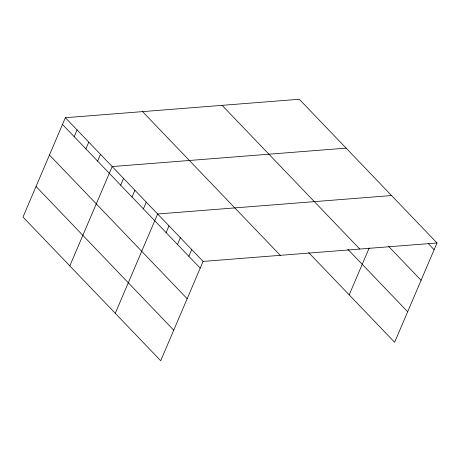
<?xml version="1.0" encoding="UTF-8"?>
<svg xmlns="http://www.w3.org/2000/svg" width="460" height="460" viewBox="0 0 460 460"><rect width="100%" height="100%" fill="white"/><g stroke="black" fill="none" stroke-linecap="round" stroke-linejoin="round"><path stroke-width="0.69" d="M437 242.972L299.287 99.262L65.366 117.708L23 217.028L160.712 360.738L203.078 261.418L437 242.972L394.634 342.292L308.683 252.597M74.192 136.672L77.067 129.921M85.899 148.885L88.774 142.134M97.6 161.103L100.481 154.353M69.822 265.892L112.188 166.566L346.11 148.12M120.669 185.173L123.55 178.422M132.031 197.03L134.906 190.279M143.393 208.886L146.268 202.136M115.264 313.317L157.63 213.992L391.558 195.546M166.112 232.599L168.992 225.848M177.474 244.455L180.355 237.705M188.836 256.312L191.716 249.561M349.192 294.872L369.213 247.928M428.191 243.535L434.119 249.722M388.487 246.249L421.09 280.272M222.094 105.346L359.806 249.061M347.898 249.372L407.663 311.748M142.56 111.619L280.272 255.334M65.366 117.708L203.078 261.418M62.485 124.453L200.198 268.168M49.456 155.003L187.168 298.718M36.029 186.478L173.742 330.194"/></g></svg>
